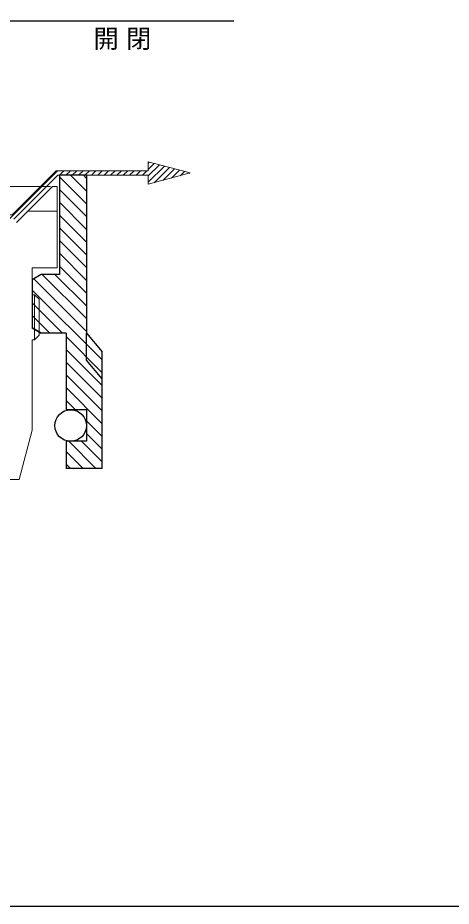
# Model space of a CAD drawing. Units: millimetres on the paper, with parts at other scales. Extents: x -140 to 140, y -97 to 99.
# Drawn here: x -65 to -16.9, y -96.9 to 1.6 of the extents above; entities that cross this region are included whole.
import ezdxf

# ---------------------------------------------------------------- set-up
doc = ezdxf.new("R2010")
doc.units = ezdxf.units.MM
for name, color, linetype in [('0-0_図面枠', 7, 'Continuous'), ('1-4', 6, 'Continuous'), ('1-B', 7, 'Continuous'), ('1-E', 5, 'Continuous')]:
    doc.layers.add(name, color=color, linetype=linetype)
doc.layers.add('1-0', color=2, linetype='Continuous', lineweight=18)
doc.layers.add('1-F', color=5, linetype='Continuous', lineweight=18)
doc.styles.add('ＭＳ ゴシック', font='')
doc.styles.get('ＭＳ ゴシック').set_extended_font_data('MS Gothic')

msp = doc.modelspace()

# ---------------------------------------------------------------- linework, layer by layer
at = {"layer": '0-0_図面枠', "color": 5}
msp.add_lwpolyline([(-139.949, 99.1), (-139.949, -96.9), (140.051, -96.9), (140.051, 99.1)], dxfattribs=at)
at = {"layer": '1-0'}
for p, q in [((-96.596, -17.099), (-61.347, -17.099)), ((-61.099, -17.099), (-65.098, -21.098)), ((-60.597, -17.098), (-61.097, -17.098)), ((-60.597, -17.098), (-60.597, -26.098)), ((-63.849, -19.849), (-60.597, -19.849)), ((-63.347, -26.098), (-63.347, -29.098)), ((-63.347, -26.098), (-60.597, -26.098)), ((-63.097, -29.098), (-63.097, -34.098)), ((-63.347, -34.098), (-63.347, -44.098)), ((-63.347, -34.098), (-63.097, -34.098)), ((-63.097, -34.098), (-62.597, -33.598)), ((-63.347, -44.098), (-64.821, -49.598)), ((-70.347, -49.598), (-64.821, -49.598))]:
    msp.add_line(p, q, dxfattribs=at)
at = {"layer": '1-0', "color": 3}
msp.add_line((-61.097, -17.098), (-61.099, -17.099), dxfattribs=at)
at = {"layer": '1-0'}
msp.add_lwpolyline([(-63.347, -29.098), (-63.097, -29.098), (-62.597, -29.598), (-62.597, -33.598)], dxfattribs=at)
at = {"layer": '1-4'}
for p, q in [((-60.347, -15.848), (-60.347, -26.848)), ((-57.347, -15.848), (-60.347, -15.848)), ((-60.347, -16.02), (-57.347, -19.02)), ((-59.105, -15.848), (-57.347, -17.606)), ((-57.691, -15.848), (-57.347, -16.192)), ((-57.347, -15.848), (-57.347, -33.348)), ((-60.347, -17.435), (-57.347, -20.435)), ((-60.347, -18.849), (-57.347, -21.849)), ((-60.347, -20.263), (-57.347, -23.263)), ((-60.347, -21.677), (-57.347, -24.677)), ((-60.347, -23.091), (-57.347, -26.091)), ((-60.347, -24.506), (-57.347, -27.506)), ((-60.347, -25.92), (-57.347, -28.92)), ((-62.347, -26.848), (-63.347, -27.426)), ((-63.347, -27.426), (-63.347, -32.771)), ((-63.18, -27.329), (-57.347, -33.163)), ((-60.347, -26.848), (-62.347, -26.848)), ((-62.247, -26.848), (-57.347, -31.748)), ((-60.833, -26.848), (-57.347, -30.334)), ((-63.347, -28.577), (-55.597, -36.327)), ((-63.347, -28.979), (-63.347, -30.896)), ((-63.347, -29.991), (-59.99, -33.348)), ((-63.347, -31.405), (-61.404, -33.348)), ((-62.347, -33.348), (-63.347, -32.771)), ((-59.597, -33.348), (-62.347, -33.348)), ((-59.597, -33.348), (-59.597, -41.848)), ((-57.347, -33.348), (-55.597, -35.434)), ((-59.597, -33.741), (-55.597, -37.741)), ((-59.597, -35.155), (-55.597, -39.155)), ((-55.597, -48.348), (-55.597, -35.434)), ((-59.597, -36.569), (-55.597, -40.569)), ((-59.597, -37.984), (-55.597, -41.984)), ((-59.597, -39.398), (-55.597, -43.398)), ((-59.597, -40.812), (-58.561, -41.848)), ((-57.347, -41.848), (-59.597, -41.848)), ((-57.347, -41.848), (-57.347, -45.348)), ((-57.347, -43.062), (-55.597, -44.812)), ((-57.347, -44.476), (-55.597, -46.226)), ((-59.597, -45.348), (-59.597, -48.348)), ((-57.347, -45.348), (-59.597, -45.348)), ((-59.304, -45.348), (-56.304, -48.348)), ((-57.889, -45.348), (-55.597, -47.64)), ((-59.597, -46.469), (-57.718, -48.348)), ((-59.597, -47.883), (-59.132, -48.348)), ((-55.597, -48.348), (-59.597, -48.348))]:
    msp.add_line(p, q, dxfattribs=at)
for points in [[(-62.347, -26.848), (-63.347, -27.426), (-63.347, -32.771), (-62.347, -33.348)], [(-55.597, -38.434), (-57.347, -36.348), (-57.347, -33.348)]]:
    msp.add_lwpolyline(points, dxfattribs=at)
at = {"layer": '1-4', "color": 7}
msp.add_circle((-59.094, -43.598), 1.75, dxfattribs=at)
at = {"layer": '1-B'}
msp.add_line((-67.117, 1.289), (-41.004, 1.289), dxfattribs=at)
at = {"layer": '1-E'}
for p, q in [((-50.501, -14.496), (-50.385, -14.379)), ((-50.501, -15.203), (-49.827, -14.529)), ((-50.501, -15.91), (-49.27, -14.678)), ((-65.922, -20.724), (-60.546, -15.348)), ((-60.339, -15.848), (-59.839, -15.348)), ((-59.632, -15.848), (-59.132, -15.348)), ((-58.925, -15.848), (-58.425, -15.348)), ((-58.218, -15.848), (-57.718, -15.348)), ((-57.511, -15.848), (-57.011, -15.348)), ((-56.804, -15.848), (-56.304, -15.348)), ((-56.097, -15.848), (-55.597, -15.348)), ((-55.389, -15.848), (-54.889, -15.348)), ((-54.682, -15.848), (-54.182, -15.348)), ((-53.975, -15.848), (-53.475, -15.348)), ((-53.268, -15.848), (-52.768, -15.348)), ((-52.561, -15.848), (-52.061, -15.348)), ((-51.854, -15.848), (-51.354, -15.348)), ((-51.147, -15.848), (-50.647, -15.348)), ((-50.501, -16.617), (-48.712, -14.828)), ((-49.851, -16.674), (-48.154, -14.977)), ((-48.885, -16.415), (-47.597, -15.127)), ((-47.919, -16.157), (-47.039, -15.276)), ((-46.954, -15.898), (-46.481, -15.425)), ((-45.988, -15.639), (-45.924, -15.575))]:
    msp.add_line(p, q, dxfattribs=at)
at = {"layer": '1-F'}
for p, q in [((-50.501, -14.348), (-50.501, -15.348)), ((-50.501, -14.348), (-45.836, -15.598)), ((-50.501, -16.848), (-45.836, -15.598)), ((-65.376, -20.724), (-60.501, -15.848)), ((-60.501, -15.848), (-50.501, -15.848)), ((-50.501, -16.848), (-50.501, -15.848))]:
    msp.add_line(p, q, dxfattribs=at)
msp.add_lwpolyline([(-68.521, -20.224), (-65.584, -20.224), (-60.708, -15.348), (-50.501, -15.348)], dxfattribs=at)

# ---------------------------------------------------------------- texts
at = {"layer": '1-B', "insert": (-56.575, -1.954), "char_height": 2.053, "attachment_point": 7, "style": 'ＭＳ ゴシック'}
msp.add_mtext('\\T1.29;開閉', dxfattribs=at)

doc.saveas('drawing.dxf')
